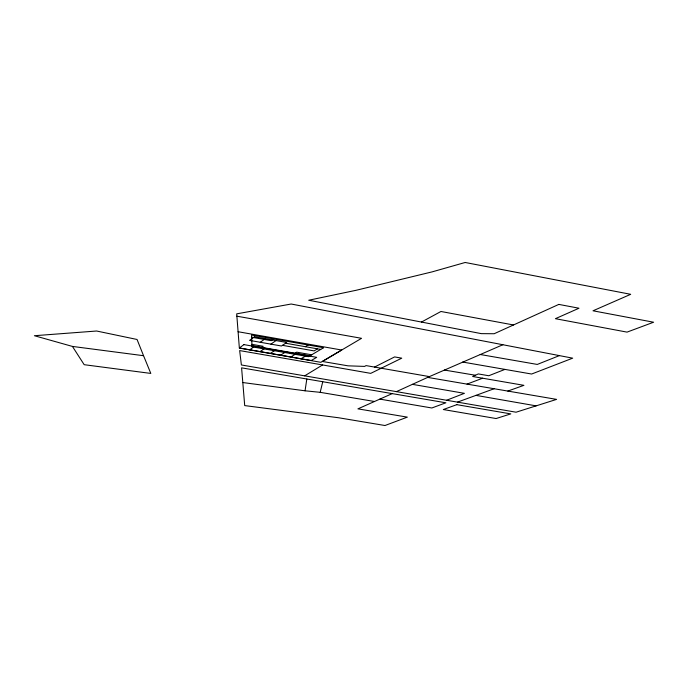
<?xml version="1.0" encoding="UTF-8"?>
<svg xmlns="http://www.w3.org/2000/svg" width="688" height="688" viewBox="0 0 688 688"><rect width="100%" height="100%" fill="white"/><g stroke="black" fill="none" stroke-linecap="round" stroke-linejoin="round"><path stroke-width="1.03" d="M242.804 382.537L305.051 390.801L306.822 379.002M305.051 390.801L320.187 392.323L322.758 381.728M249.71 349.822L254.431 346.442M260.253 342.271L265.258 338.685M261.724 347.363L263.212 346.313L251.911 344.335M273.755 338.943L271.253 340.689L251.662 337.24M260.047 351.62L264.889 348.274M270.883 344.138L276.026 340.577M270.35 353.417L275.32 350.097M280.618 355.197L285.718 351.912M295.032 353.202L296.674 352.17L311.69 354.802M305.412 346.709L308.129 345.006M290.852 356.986L296.081 353.727M304.655 375.846L322.595 364.95L370.729 373.369L401.775 358.164L394.611 356.917L374.539 367.074M301.052 358.758L306.409 355.524M317.512 348.842L314.098 350.897L282.458 345.333M421.477 322.053L440.948 311.483L513.497 324.968M396.417 391.627L429.415 376.603L502.868 344.731M507.813 391.068L523.912 385.332L472.665 376.499L478.298 373.928L488.772 375.743L504.923 369.396M392.229 393.613L357.923 408.861L407.339 417.134L384.996 425.519L338.651 417.762L244.704 405.585L241.591 367.839L445.867 402.79L431.849 407.984L379.836 399.117M559.396 355.61L537.276 364.434L480.181 354.501M446.598 400.253L464.409 393.33L412.387 384.351M467.023 384.11L482.623 378.211M457.468 402.127L494.122 388.737M72.429 346.425L143.551 355.705L150.801 373.421L84.177 364.692L72.429 346.425L34.4 335.718L96.612 331.014L137.05 339.476L143.551 355.705M444.379 370.049L475.399 375.252M320.187 392.323L374.487 401.491M427.652 377.402L556.592 399.384L516.069 412.207L241.385 364.967L239.656 350.579L322.595 364.95M462.654 362.051L531.626 374.031L572.683 358.164L291.187 304.019L236.698 313.848L239.355 348.016L320.857 362.318L341.712 350.029L238.082 331.728M429.415 376.603L366.05 365.603L364.623 366.403L348.025 365.835L322.328 361.458L361.561 338.315L236.878 316.196M251.963 345.651L309.978 355.816M475.958 395.368L536.115 405.86M285.623 343.226L320.728 349.409M243.93 344.611L239.347 348.016L311.217 360.529L316.712 357.33L243.93 344.611M254.457 336.776L249.589 340.397L281.469 345.995L286.75 342.469L254.457 336.776M323.549 347.724L308.534 356.676L251.997 346.804L251.584 335.03L323.549 347.724M558.811 304.406L494.156 333.74L481.316 333.637L308.714 300.235L356.135 290.284L432.098 271.88L465.174 262.481L630.715 294.309L593.022 310.795L653.6 322.225L627.043 332.123L555.388 318.69L578.995 308.224L558.811 304.406M456.823 404.656L443.321 409.541L496.108 418.536L510.797 413.892L456.823 404.656"/></g></svg>
